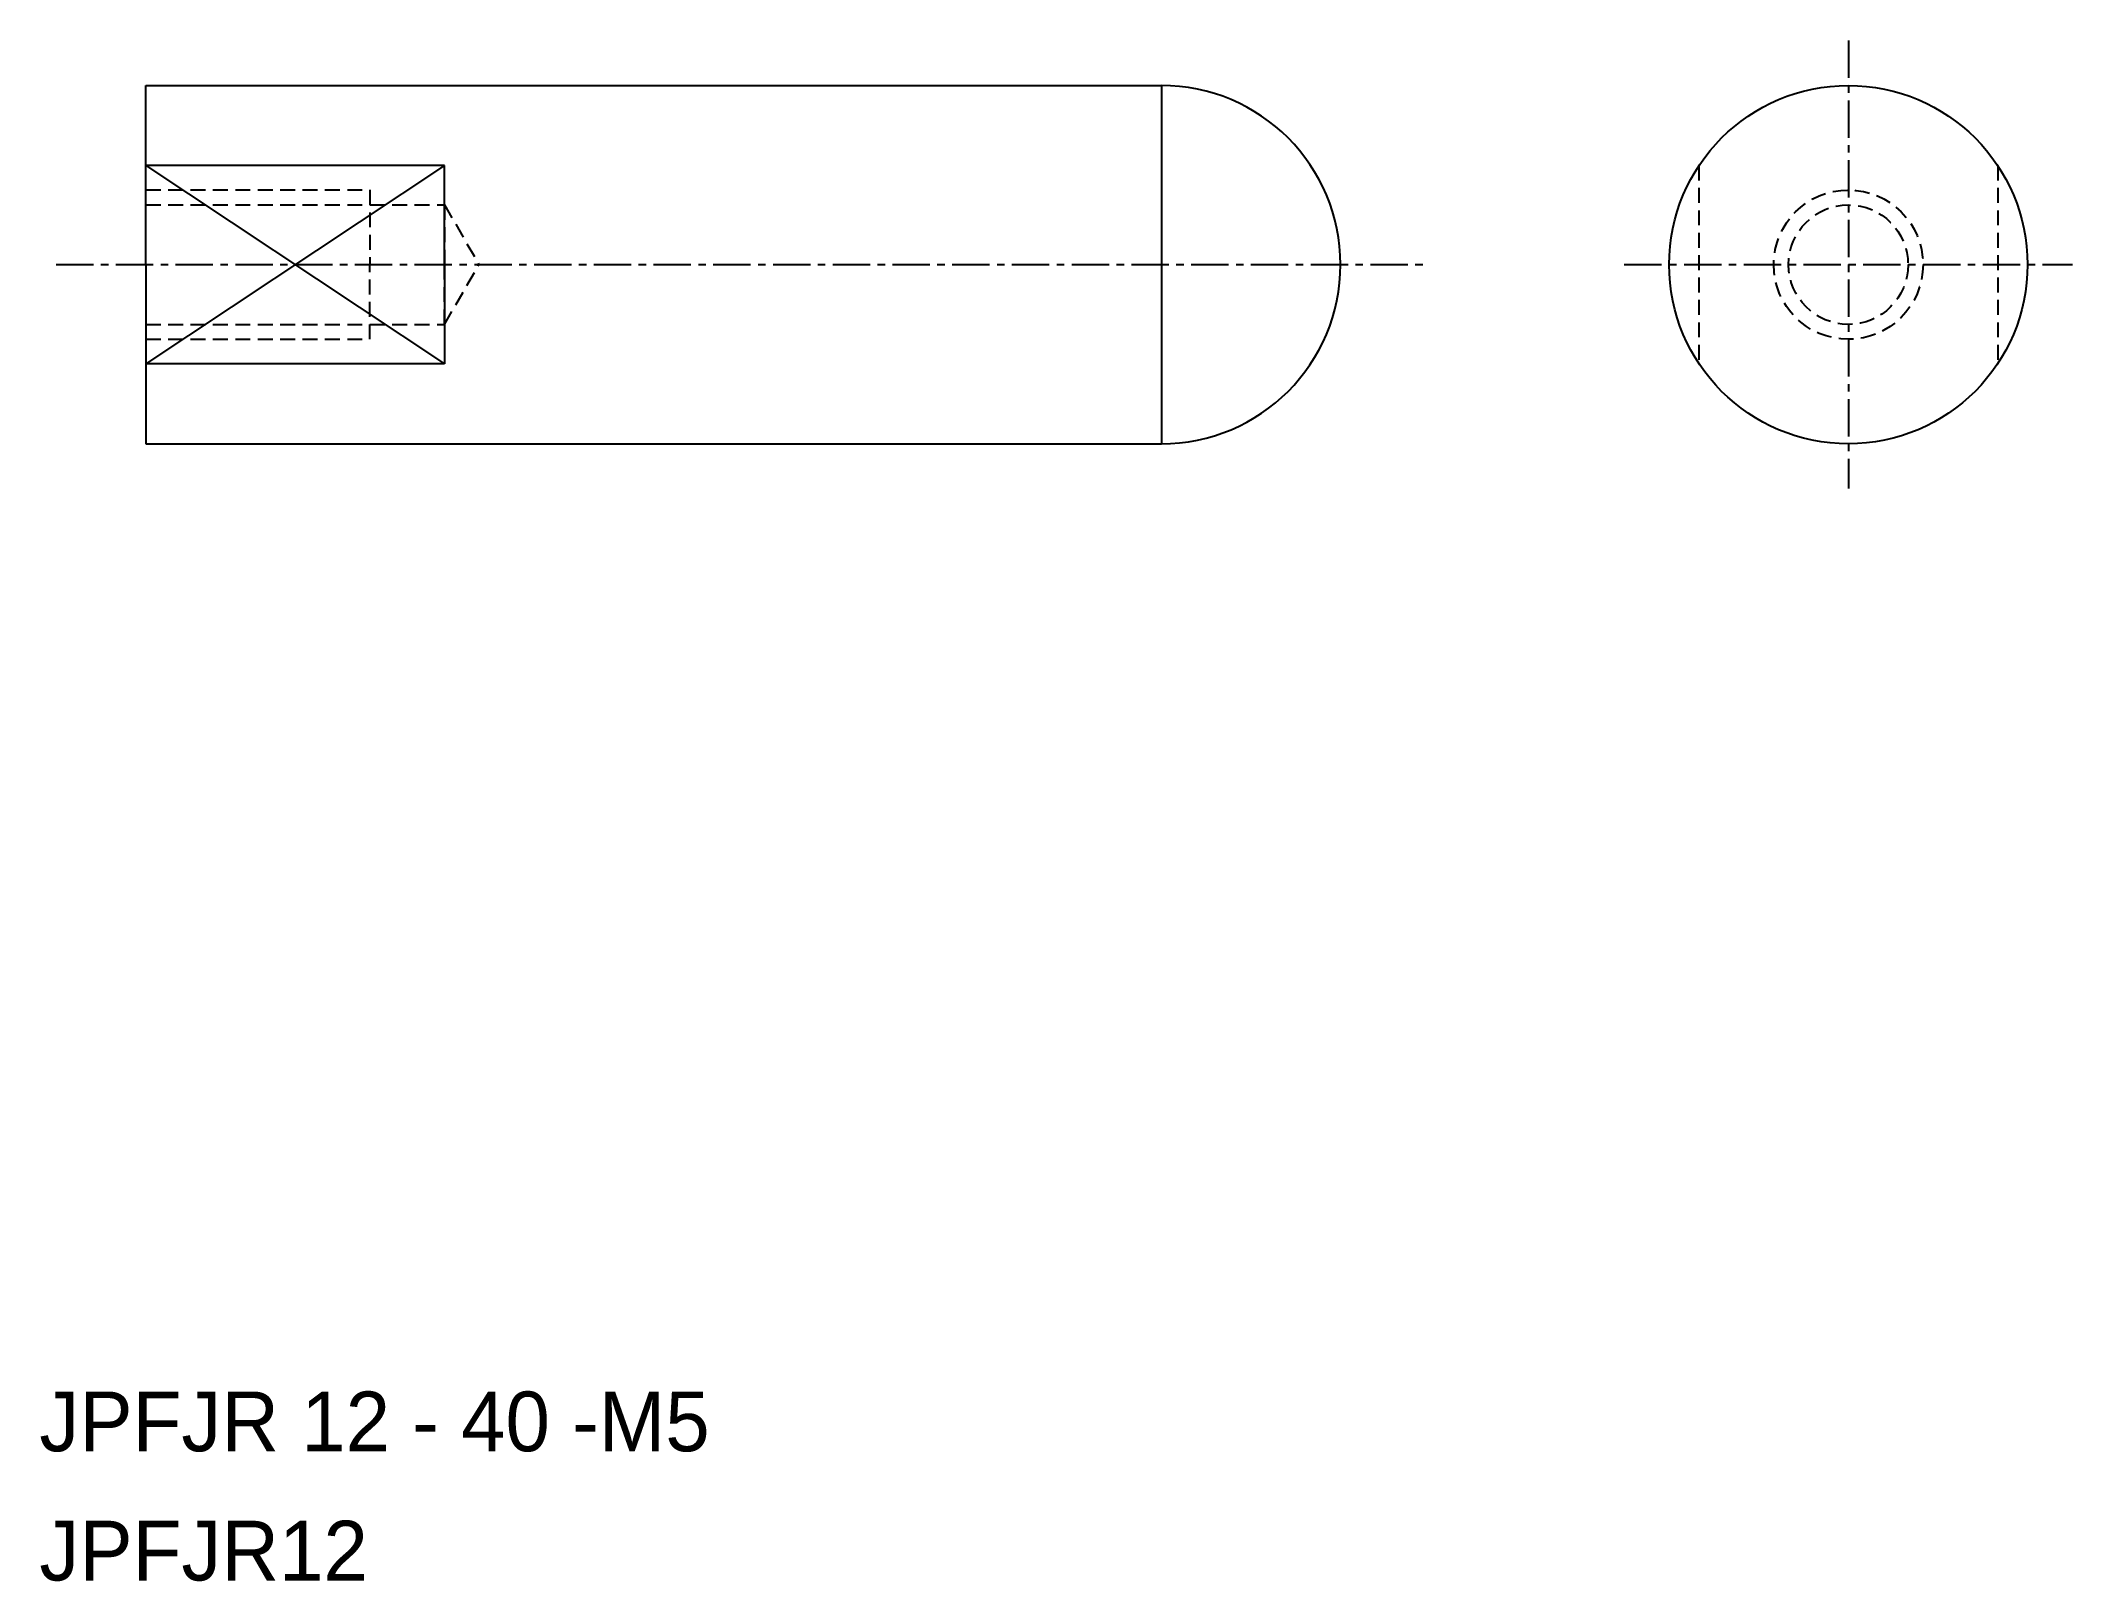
# Model space of a CAD drawing. Extents: x 385.2 to 453.2, y 165.2 to 216.8.
import ezdxf

# ---------------------------------------------------------------- set-up
doc = ezdxf.new("R2010")
doc.units = 0
doc.linetypes.add('CENTER', pattern=[2, 1.25, -0.25, 0.25, -0.25])
doc.linetypes.add('DASHED', pattern=[0.75, 0.5, -0.25])
doc.layers.get('0').update_dxf_attribs({"linetype": 'CONTINUOUS'})
doc.layers.add('CENTER', color=1, linetype='CENTER')

msp = doc.modelspace()

# ---------------------------------------------------------------- linework, layer by layer
at = {"color": 7, "linetype": 'CONTINUOUS'}
for p, q in [((388.693, 209.294), (388.693, 215.294)), ((388.693, 215.294), (422.693, 215.294)), ((422.693, 215.294), (422.693, 203.294)), ((398.693, 212.611), (388.693, 212.611)), ((388.693, 212.611), (398.693, 205.978)), ((398.693, 212.611), (388.693, 205.978)), ((398.693, 209.294), (398.693, 212.611)), ((388.693, 209.294), (388.693, 203.294)), ((398.693, 209.294), (398.693, 205.978)), ((398.693, 205.978), (388.693, 205.978)), ((388.693, 203.294), (422.693, 203.294))]:
    msp.add_line(p, q, dxfattribs=at)
at = {"color": 3, "linetype": 'DASHED'}
for p, q in [((440.693, 212.611), (440.693, 205.978)), ((450.693, 212.611), (450.693, 205.978)), ((388.693, 211.794), (396.193, 211.794)), ((396.193, 211.794), (396.193, 209.294)), ((388.693, 211.294), (398.693, 211.294)), ((398.693, 211.294), (399.848, 209.294)), ((398.693, 211.294), (398.693, 209.294)), ((396.193, 206.794), (396.193, 209.294)), ((398.693, 207.294), (398.693, 209.294)), ((398.693, 207.294), (399.848, 209.294)), ((388.693, 207.294), (398.693, 207.294)), ((388.693, 206.794), (396.193, 206.794))]:
    msp.add_line(p, q, dxfattribs=at)
at = {"color": 7, "linetype": 'CONTINUOUS'}
msp.add_circle((445.693, 209.294), 6, dxfattribs=at)
at = {"color": 3, "linetype": 'DASHED'}
for radius in [2.5, 2]:
    msp.add_circle((445.693, 209.294), radius, dxfattribs=at)
at = {"color": 7, "linetype": 'CONTINUOUS'}
msp.add_arc((422.693, 209.294), 6, 270, 90, dxfattribs=at)
at = {"layer": 'CENTER', "color": 1, "linetype": 'CENTER'}
for p, q in [((445.693, 216.794), (445.693, 201.794)), ((385.693, 209.294), (431.693, 209.294)), ((438.193, 209.294), (453.193, 209.294))]:
    msp.add_line(p, q, dxfattribs=at)

# ---------------------------------------------------------------- texts
for s, p in [('JPFJR 12 - 40 -M5', (385.131, 169.564)), ('JPFJR12', (385.131, 165.238))]:
    msp.add_text(s, height=2).set_placement(p)

doc.saveas('drawing.dxf')
